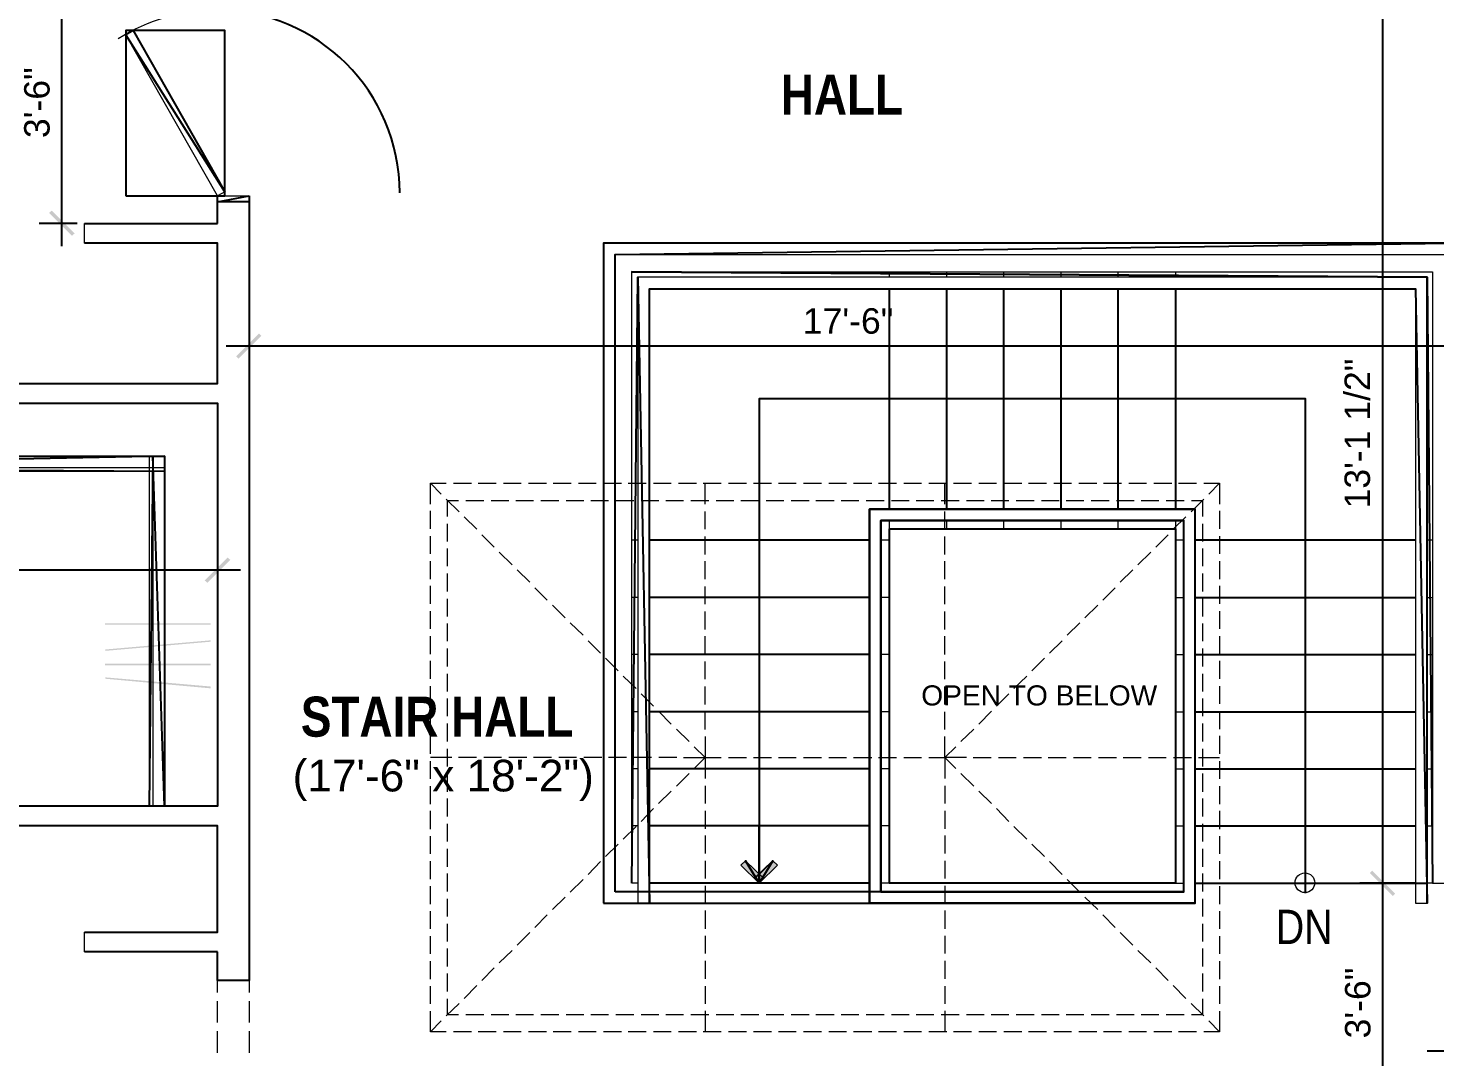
# Model space of a CAD drawing. Header units: millimetres. Extents: x 58 to 2247, y 57 to 1671.
# Drawn here: x 777.4 to 1023.4, y 810.1 to 990.1 of the extents above; entities that cross this region are included whole.
import ezdxf

# ---------------------------------------------------------------- set-up
doc = ezdxf.new("R2010")
doc.units = ezdxf.units.MM
doc.header["$LTSCALE"] = 0.5
for name, color, linetype in [('interior door main', 3, 'CONTINUOUS'), ('main floor exterior line', 2, 'CONTINUOUS'), ('main floor interior line', 6, 'CONTINUOUS'), ('PDF_Geometry', 7, 'Continuous'), ('PDF_Solid Fills', 7, 'Continuous'), ('PDF_Text', 7, 'Continuous'), ('side window main', 5, 'CONTINUOUS')]:
    doc.layers.add(name, color=color, linetype=linetype)
doc.styles.add('PDF Arial Narrow', font='ARIALN.TTF')
doc.styles.add('PDF Arial Narrow Bold', font='ARIALNB.TTF')
doc.styles.add('PDF ArialMT', font='arial.ttf')

msp = doc.modelspace()

# ---------------------------------------------------------------- linework, layer by layer
at = {"layer": 'interior door main'}
msp.add_arc((810.44, 961.33), 31.96, 0, 90, dxfattribs=at)
at = {"layer": 'main floor exterior line'}
for points in [[(783.34, 951.97), (783.34, 1001.97)], [(795.82, 989.73), (811.82, 961.49), (794.54, 988.93)], [(816.06, 960.77), (816.06, 823.49)], [(787.26, 955.97), (810.54, 955.97)], [(727.26, 952.53), (704.06, 952.53), (704.06, 927.97), (810.54, 927.97), (810.54, 952.53), (787.26, 952.53)], [(812.06, 934.53), (1030.06, 934.53)], [(704.06, 889.49), (704.06, 924.53), (810.54, 924.53), (810.54, 853.97), (704.06, 853.97)], [(704.06, 915.25), (801.26, 915.25), (704.06, 913.25), (801.26, 912.61)], [(801.26, 915.25), (801.26, 853.97), (799.26, 915.25), (798.62, 853.97)], [(700.06, 895.33), (814.54, 895.33)], [(787.26, 831.97), (810.54, 831.97), (810.54, 850.53), (704.06, 850.53), (704.06, 831.97), (727.26, 831.97)], [(810.54, 828.53), (787.26, 828.53)]]:
    msp.add_lwpolyline(points, dxfattribs=at)
at = {"layer": 'main floor interior line'}
for points in [[(1014.3, 836.53), (1014.3, 1001.97)], [(816.06, 959.73), (810.54, 959.73), (816.06, 960.77)], [(810.54, 955.97), (810.54, 960.77)], [(785.98, 955.97), (779.34, 955.97)], [(880.06, 839.01), (880.06, 950.53), (1026.06, 952.53), (878.06, 952.53), (878.06, 837.01)], [(883.02, 840.53), (884.06, 946.53), (886.06, 837.01), (886.06, 944.53), (1020.06, 944.53), (1022.06, 837.01), (1022.06, 946.53), (883.02, 947.49), (1022.06, 946.53), (1023.02, 840.53)], [(928.06, 905.97), (928.06, 944.53)], [(938.06, 905.97), (938.06, 944.53)], [(948.06, 905.97), (948.06, 944.53)], [(958.06, 905.97), (958.06, 944.53)], [(968.06, 905.97), (968.06, 944.53)], [(978.06, 944.53), (978.06, 905.97)], [(1000.78, 838.77), (1000.78, 925.25), (905.26, 925.25), (905.26, 840.53), (905.26, 850.45)], [(981.5, 837.01), (924.54, 837.01), (924.54, 905.97), (981.5, 905.97)], [(979.5, 839.01), (926.54, 839.01), (926.54, 903.97), (979.5, 903.97)], [(924.54, 900.53), (886.06, 900.53)], [(978.06, 902.53), (978.06, 840.53), (928.06, 840.53), (928.06, 902.53), (978.06, 902.53)], [(1020.06, 900.53), (981.5, 900.53)], [(924.54, 890.53), (886.06, 890.53)], [(981.5, 890.53), (1020.06, 890.53)], [(924.54, 880.53), (886.06, 880.53)], [(981.5, 880.53), (1020.06, 880.53)], [(924.54, 870.53), (886.06, 870.53)], [(981.5, 870.53), (1020.06, 870.53)], [(924.54, 860.53), (886.06, 860.53)], [(981.5, 860.53), (1020.06, 860.53)], [(924.54, 850.53), (886.06, 850.53)], [(981.5, 850.53), (1020.06, 850.53)], [(904.46, 841.33), (907.66, 844.45), (905.26, 840.53), (902.86, 844.45), (905.26, 840.53)], [(1014.3, 794.53), (1014.3, 844.53)], [(926.54, 839.01), (880.06, 839.01)], [(924.54, 840.53), (886.06, 840.53)], [(981.5, 840.53), (1020.06, 840.53), (1010.3, 840.53), (1022.06, 840.53)], [(878.06, 837.01), (924.54, 837.01)], [(816.06, 823.49), (810.54, 823.49), (810.54, 828.53)], [(1022.06, 811.17), (1107.5, 811.17)]]:
    msp.add_lwpolyline(points, dxfattribs=at)
at = {"layer": 'PDF_Geometry', "lineweight": 20}
for points in [[(555.5, 944.37), (545.02, 944.37), (545.02, 1212.53), (588.3, 1212.53), (588.3, 1201.97), (555.5, 1201.97), (555.5, 985.97), (567.5, 985.97), (567.5, 965.97), (704.06, 965.97), (704.06, 955.97), (727.26, 955.97), (727.26, 952.53), (704.06, 952.53), (704.06, 927.97), (810.54, 927.97), (810.54, 952.53), (787.26, 952.53), (787.26, 955.97), (810.54, 955.97), (810.54, 960.77)], [(816.06, 960.77), (816.06, 823.49), (810.54, 823.49), (810.54, 828.53), (787.26, 828.53), (787.26, 831.97), (810.54, 831.97), (810.54, 850.53), (704.06, 850.53), (704.06, 831.97), (727.26, 831.97), (727.26, 828.53), (704.06, 828.53), (704.06, 823.73)], [(704.06, 889.49), (704.06, 924.53), (810.54, 924.53), (810.54, 853.97), (704.06, 853.97), (704.06, 859.49)]]:
    msp.add_lwpolyline(points, dxfattribs=at)
at = {"layer": 'PDF_Geometry', "lineweight": 5}
for points in [[(783.34, 951.97), (783.34, 1001.97)], [(1014.3, 836.53), (1014.3, 1001.97)], [(785.98, 955.97), (779.34, 955.97)], [(1026.06, 952.53), (878.06, 952.53), (878.06, 837.01), (924.54, 837.01)], [(926.54, 839.01), (880.06, 839.01), (880.06, 950.53), (1026.06, 950.53)], [(884.06, 840.53), (883.02, 840.53), (883.02, 947.49), (1023.02, 947.49), (1023.02, 840.53), (1022.06, 840.53), (1010.3, 840.53), (1022.06, 840.53)], [(928.06, 946.53), (928.06, 947.49)], [(938.06, 946.53), (938.06, 947.49)], [(948.06, 946.53), (948.06, 947.49)], [(958.06, 946.53), (958.06, 947.49)], [(968.06, 946.53), (968.06, 947.49)], [(978.06, 947.49), (978.06, 946.53)], [(928.06, 905.97), (928.06, 944.53)], [(938.06, 905.97), (938.06, 944.53)], [(948.06, 905.97), (948.06, 944.53)], [(958.06, 905.97), (958.06, 944.53)], [(968.06, 905.97), (968.06, 944.53)], [(978.06, 944.53), (978.06, 905.97)], [(812.06, 934.53), (1030.06, 934.53)], [(816.06, 934.53), (816.06, 930.53)], [(704.06, 915.25), (801.26, 915.25), (801.26, 853.97)], [(798.62, 915.25), (798.62, 853.97)], [(799.26, 915.25), (799.26, 853.97)], [(704.06, 913.25), (801.26, 913.25)], [(704.06, 912.61), (801.26, 912.61)], [(847.82, 906.85), (847.82, 910.53), (850.54, 910.53)], [(847.82, 910.53), (849.66, 908.61)], [(851.82, 910.53), (854.94, 910.53)], [(856.14, 910.53), (859.26, 910.53)], [(860.54, 910.53), (863.66, 910.53)], [(864.94, 910.53), (868.06, 910.53)], [(869.26, 910.53), (872.38, 910.53)], [(873.66, 910.53), (876.78, 910.53)], [(878.06, 910.53), (881.18, 910.53)], [(882.38, 910.53), (885.5, 910.53)], [(886.78, 910.53), (889.9, 910.53)], [(891.18, 910.53), (894.3, 910.53)], [(895.5, 910.53), (898.62, 910.53)], [(895.82, 906.85), (895.82, 910.53)], [(899.9, 910.53), (903.02, 910.53)], [(904.3, 910.53), (907.42, 910.53)], [(908.62, 910.53), (911.74, 910.53)], [(913.02, 910.53), (916.14, 910.53)], [(917.42, 910.53), (920.54, 910.53)], [(921.74, 910.53), (924.94, 910.53)], [(926.14, 910.53), (929.26, 910.53)], [(930.54, 910.53), (933.66, 910.53)], [(934.94, 910.53), (938.06, 910.53)], [(937.74, 906.85), (937.74, 910.53)], [(939.26, 910.53), (942.38, 910.53)], [(943.66, 910.53), (946.78, 910.53)], [(948.06, 910.53), (951.18, 910.53)], [(952.38, 910.53), (955.5, 910.53)], [(956.78, 910.53), (959.9, 910.53)], [(961.18, 910.53), (964.3, 910.53)], [(965.5, 910.53), (968.62, 910.53)], [(969.9, 910.53), (973.02, 910.53)], [(974.3, 910.53), (977.42, 910.53)], [(978.62, 910.53), (981.74, 910.53)], [(983.02, 910.53), (985.74, 910.53), (985.74, 906.85)], [(985.74, 910.53), (983.9, 908.61)], [(850.54, 907.73), (852.78, 905.49)], [(983.02, 907.73), (980.78, 905.49)], [(847.82, 902.53), (847.82, 905.65)], [(850.78, 904.69), (850.78, 907.49), (852.7, 907.49)], [(853.98, 907.49), (857.1, 907.49)], [(858.38, 907.49), (861.5, 907.49)], [(862.7, 907.49), (865.82, 907.49)], [(867.1, 907.49), (870.22, 907.49)], [(871.5, 907.49), (874.62, 907.49)], [(875.82, 907.49), (878.94, 907.49)], [(880.22, 907.49), (883.34, 907.49)], [(884.62, 907.49), (887.74, 907.49)], [(888.94, 907.49), (892.06, 907.49)], [(893.34, 907.49), (896.46, 907.49)], [(895.82, 902.45), (895.82, 905.57)], [(897.74, 907.49), (900.86, 907.49)], [(902.06, 907.49), (905.18, 907.49)], [(906.46, 907.49), (909.58, 907.49)], [(910.86, 907.49), (913.98, 907.49)], [(915.18, 907.49), (918.38, 907.49)], [(919.58, 907.49), (922.7, 907.49)], [(923.98, 907.49), (927.1, 907.49)], [(928.38, 907.49), (931.5, 907.49)], [(932.7, 907.49), (935.82, 907.49)], [(937.1, 907.49), (940.22, 907.49)], [(937.74, 902.45), (937.74, 905.57)], [(941.5, 907.49), (944.62, 907.49)], [(945.82, 907.49), (948.94, 907.49)], [(950.22, 907.49), (953.34, 907.49)], [(954.62, 907.49), (957.74, 907.49)], [(958.94, 907.49), (962.06, 907.49)], [(963.34, 907.49), (966.46, 907.49)], [(967.74, 907.49), (970.86, 907.49)], [(972.06, 907.49), (975.18, 907.49)], [(976.46, 907.49), (979.58, 907.49)], [(980.86, 907.49), (982.78, 907.49), (982.78, 904.69)], [(985.74, 905.65), (985.74, 902.53)], [(850.78, 900.29), (850.78, 903.41)], [(853.66, 904.61), (855.9, 902.45)], [(978.06, 903.97), (978.06, 902.53), (978.06, 840.53), (928.06, 840.53), (928.06, 902.53), (978.06, 902.53)], [(928.06, 902.53), (928.06, 903.97)], [(938.06, 902.53), (938.06, 903.97)], [(948.06, 902.53), (948.06, 903.97)], [(958.06, 902.53), (958.06, 903.97)], [(968.06, 902.53), (968.06, 903.97)], [(979.9, 904.61), (977.66, 902.45)], [(982.78, 903.41), (982.78, 900.29)], [(847.82, 898.13), (847.82, 901.25)], [(856.78, 901.49), (858.94, 899.33)], [(884.06, 900.53), (883.02, 900.53)], [(924.54, 900.53), (886.06, 900.53)], [(895.82, 898.05), (895.82, 901.17)], [(928.06, 901.97), (928.06, 900.53), (926.54, 900.53)], [(937.74, 898.05), (937.74, 901.17)], [(976.78, 901.49), (974.62, 899.33)], [(979.5, 900.53), (978.06, 900.53)], [(1020.06, 900.53), (981.5, 900.53)], [(985.74, 901.25), (985.74, 898.13)], [(1023.02, 900.53), (1022.06, 900.53)], [(850.78, 895.97), (850.78, 899.09)], [(859.82, 898.45), (862.06, 896.21)], [(973.74, 898.45), (971.5, 896.21)], [(982.78, 899.09), (982.78, 895.97)], [(847.82, 893.73), (847.82, 896.85)], [(895.82, 893.73), (895.82, 896.85)], [(937.74, 893.73), (937.74, 896.85)], [(985.74, 896.85), (985.74, 893.73)], [(700.06, 895.33), (814.54, 895.33)], [(810.54, 895.33), (810.54, 891.33)], [(850.78, 891.57), (850.78, 894.69)], [(862.94, 895.33), (865.18, 893.17)], [(970.62, 895.33), (968.38, 893.17)], [(982.78, 894.69), (982.78, 891.57)], [(847.82, 889.41), (847.82, 892.53)], [(866.06, 892.21), (868.22, 890.05)], [(884.06, 890.53), (883.02, 890.53)], [(924.54, 890.53), (886.06, 890.53)], [(895.82, 889.33), (895.82, 892.45)], [(928.06, 890.53), (926.54, 890.53)], [(937.74, 889.33), (937.74, 892.45)], [(967.5, 892.21), (965.34, 890.05)], [(978.06, 890.53), (979.5, 890.53)], [(981.5, 890.53), (1020.06, 890.53)], [(985.74, 892.53), (985.74, 889.41)], [(1022.06, 890.53), (1023.02, 890.53)], [(847.82, 885.01), (847.82, 888.13)], [(850.78, 887.17), (850.78, 890.29)], [(869.1, 889.17), (871.34, 886.93)], [(895.82, 884.93), (895.82, 888.05)], [(937.74, 884.93), (937.74, 888.05)], [(964.46, 889.17), (962.22, 886.93)], [(982.78, 890.29), (982.78, 887.17)], [(985.74, 888.13), (985.74, 885.01)], [(850.78, 882.85), (850.78, 885.97)], [(872.22, 886.05), (874.46, 883.89)], [(961.34, 886.05), (959.1, 883.89)], [(982.78, 885.97), (982.78, 882.85)], [(847.82, 880.61), (847.82, 883.73)], [(895.82, 880.53), (895.82, 883.73)], [(937.74, 880.53), (937.74, 883.73)], [(985.74, 883.73), (985.74, 880.61)], [(850.78, 878.45), (850.78, 881.57)], [(875.34, 882.93), (877.5, 880.77)], [(958.22, 882.93), (956.06, 880.77)], [(982.78, 881.57), (982.78, 878.45)], [(847.82, 876.29), (847.82, 879.41)], [(878.38, 879.89), (880.62, 877.65)], [(884.06, 880.53), (883.02, 880.53)], [(924.54, 880.53), (886.06, 880.53)], [(895.82, 876.21), (895.82, 879.33)], [(928.06, 880.53), (926.54, 880.53)], [(937.74, 876.21), (937.74, 879.33)], [(955.18, 879.89), (952.94, 877.65)], [(978.06, 880.53), (979.5, 880.53)], [(981.5, 880.53), (1020.06, 880.53)], [(985.74, 879.41), (985.74, 876.29)], [(1022.06, 880.53), (1023.02, 880.53)], [(850.78, 874.05), (850.78, 877.17)], [(881.5, 876.77), (883.74, 874.61)], [(952.06, 876.77), (949.82, 874.61)], [(982.78, 877.17), (982.78, 874.05)], [(847.82, 871.89), (847.82, 875.01)], [(884.62, 873.65), (886.78, 871.49)], [(895.82, 871.81), (895.82, 874.93)], [(937.74, 871.81), (937.74, 874.93)], [(948.94, 873.65), (946.78, 871.49)], [(985.74, 875.01), (985.74, 871.89)], [(850.78, 869.73), (850.78, 872.85)], [(982.78, 872.85), (982.78, 869.73)], [(847.82, 867.49), (847.82, 870.61)], [(850.78, 865.33), (850.78, 868.45)], [(884.06, 870.53), (883.02, 870.53)], [(924.54, 870.53), (886.06, 870.53)], [(887.66, 870.61), (889.9, 868.37)], [(895.82, 867.41), (895.82, 870.53)], [(928.06, 870.53), (926.54, 870.53)], [(937.74, 867.41), (937.74, 870.53)], [(945.9, 870.61), (943.66, 868.37)], [(978.06, 870.53), (979.5, 870.53)], [(981.5, 870.53), (1020.06, 870.53)], [(982.78, 868.45), (982.78, 865.33)], [(985.74, 870.61), (985.74, 867.49)], [(1022.06, 870.53), (1023.02, 870.53)], [(847.82, 863.17), (847.82, 866.29)], [(890.78, 867.49), (893.02, 865.33)], [(895.82, 866.21), (895.82, 862.53), (898.62, 862.53)], [(934.94, 862.53), (937.74, 862.53), (937.74, 866.21)], [(942.78, 867.49), (940.54, 865.33)], [(985.74, 866.29), (985.74, 863.17)], [(850.78, 860.93), (850.78, 864.05)], [(893.9, 864.37), (895.82, 862.53), (893.9, 860.61)], [(939.66, 864.37), (937.74, 862.53), (939.66, 860.61)], [(982.78, 864.05), (982.78, 860.93)], [(851.5, 862.53), (847.82, 862.53)], [(847.82, 858.77), (847.82, 861.89)], [(855.82, 862.53), (852.7, 862.53)], [(860.22, 862.53), (857.1, 862.53)], [(864.62, 862.53), (861.5, 862.53)], [(868.94, 862.53), (865.82, 862.53)], [(873.34, 862.53), (870.22, 862.53)], [(877.74, 862.53), (874.62, 862.53)], [(882.06, 862.53), (878.94, 862.53)], [(886.46, 862.53), (883.34, 862.53)], [(890.86, 862.53), (887.74, 862.53)], [(892.06, 862.53), (895.82, 862.53), (895.82, 858.85)], [(899.9, 862.53), (903.02, 862.53)], [(904.3, 862.53), (907.42, 862.53)], [(908.62, 862.53), (911.74, 862.53)], [(913.02, 862.53), (916.14, 862.53)], [(917.42, 862.53), (920.54, 862.53)], [(921.74, 862.53), (924.94, 862.53)], [(926.14, 862.53), (929.26, 862.53)], [(930.54, 862.53), (933.66, 862.53)], [(941.5, 862.53), (937.74, 862.53), (937.74, 858.85)], [(942.7, 862.53), (945.82, 862.53)], [(947.1, 862.53), (950.22, 862.53)], [(951.5, 862.53), (954.62, 862.53)], [(955.82, 862.53), (958.94, 862.53)], [(960.22, 862.53), (963.34, 862.53)], [(964.62, 862.53), (967.74, 862.53)], [(968.94, 862.53), (972.06, 862.53)], [(973.34, 862.53), (976.46, 862.53)], [(977.74, 862.53), (980.86, 862.53)], [(982.06, 862.53), (985.74, 862.53)], [(985.74, 861.89), (985.74, 858.77)], [(850.78, 856.53), (850.78, 859.73)], [(884.06, 860.53), (883.02, 860.53)], [(924.54, 860.53), (886.06, 860.53)], [(890.78, 857.49), (893.02, 859.73)], [(928.06, 860.53), (926.54, 860.53)], [(942.78, 857.49), (940.54, 859.73)], [(978.06, 860.53), (979.5, 860.53)], [(981.5, 860.53), (1020.06, 860.53)], [(982.78, 859.73), (982.78, 856.53)], [(1022.06, 860.53), (1023.02, 860.53)], [(847.82, 854.37), (847.82, 857.49)], [(887.66, 854.45), (889.9, 856.61)], [(895.82, 857.57), (895.82, 854.45)], [(937.74, 857.57), (937.74, 854.45)], [(945.9, 854.45), (943.66, 856.61)], [(985.74, 857.49), (985.74, 854.37)], [(850.78, 852.21), (850.78, 855.33)], [(982.78, 855.33), (982.78, 852.21)], [(847.82, 849.97), (847.82, 853.17)], [(884.62, 851.33), (886.78, 853.57)], [(895.82, 853.17), (895.82, 850.05)], [(937.74, 853.17), (937.74, 850.05)], [(948.94, 851.33), (946.78, 853.57)], [(985.74, 853.17), (985.74, 849.97)], [(847.82, 845.65), (847.82, 848.77)], [(850.78, 847.81), (850.78, 850.93)], [(881.5, 848.21), (883.74, 850.45)], [(884.06, 850.53), (883.02, 850.53)], [(924.54, 850.53), (886.06, 850.53)], [(895.82, 848.85), (895.82, 845.73)], [(928.06, 850.53), (926.54, 850.53)], [(937.74, 848.85), (937.74, 845.73)], [(952.06, 848.21), (949.82, 850.45)], [(978.06, 850.53), (979.5, 850.53)], [(981.5, 850.53), (1020.06, 850.53)], [(982.78, 850.93), (982.78, 847.81)], [(985.74, 848.77), (985.74, 845.65)], [(1022.06, 850.53), (1023.02, 850.53)], [(850.78, 843.41), (850.78, 846.53)], [(878.38, 845.17), (880.62, 847.33)], [(955.18, 845.17), (952.94, 847.33)], [(982.78, 846.53), (982.78, 843.41)], [(847.82, 841.25), (847.82, 844.37)], [(875.34, 842.05), (877.5, 844.29)], [(895.82, 844.45), (895.82, 841.33)], [(937.74, 844.45), (937.74, 841.33)], [(958.22, 842.05), (956.06, 844.29)], [(985.74, 844.37), (985.74, 841.25)], [(1014.3, 794.53), (1014.3, 844.53)], [(850.78, 839.09), (850.78, 842.21)], [(982.78, 842.21), (982.78, 839.09)], [(847.82, 836.85), (847.82, 839.97)], [(872.22, 838.93), (874.46, 841.17)], [(924.54, 840.53), (886.06, 840.53)], [(895.82, 840.05), (895.82, 836.93)], [(928.06, 840.53), (926.54, 840.53)], [(937.74, 840.05), (937.74, 836.93)], [(961.34, 838.93), (959.1, 841.17)], [(978.06, 840.53), (979.5, 840.53)], [(981.5, 840.53), (1020.06, 840.53)], [(985.74, 839.97), (985.74, 836.85)], [(1023.02, 840.53), (1026.06, 840.53)], [(850.78, 834.69), (850.78, 837.81)], [(869.1, 835.89), (871.34, 838.05)], [(964.46, 835.89), (962.22, 838.05)], [(982.78, 837.81), (982.78, 834.69)], [(847.82, 832.53), (847.82, 835.65)], [(866.06, 832.77), (868.22, 835.01)], [(895.82, 835.73), (895.82, 832.53)], [(937.74, 835.73), (937.74, 832.53)], [(967.5, 832.77), (965.34, 835.01)], [(985.74, 835.65), (985.74, 832.53)], [(850.78, 830.29), (850.78, 833.41)], [(862.94, 829.65), (865.18, 831.89)], [(970.62, 829.65), (968.38, 831.89)], [(982.78, 833.41), (982.78, 830.29)], [(847.82, 828.13), (847.82, 831.25)], [(850.78, 825.97), (850.78, 829.09)], [(895.82, 831.33), (895.82, 828.21)], [(937.74, 831.33), (937.74, 828.21)], [(982.78, 829.09), (982.78, 825.97)], [(985.74, 831.25), (985.74, 828.13)], [(847.82, 823.73), (847.82, 826.85)], [(859.82, 826.61), (862.06, 828.77)], [(895.82, 826.93), (895.82, 823.81)], [(937.74, 826.93), (937.74, 823.81)], [(973.74, 826.61), (971.5, 828.77)], [(985.74, 826.85), (985.74, 823.73)], [(850.78, 821.57), (850.78, 824.69)], [(856.78, 823.49), (858.94, 825.73)], [(976.78, 823.49), (974.62, 825.73)], [(982.78, 824.69), (982.78, 821.57)], [(810.54, 821.41), (810.54, 823.49), (812.54, 823.49)], [(814.06, 823.49), (816.06, 823.49), (816.06, 821.41)], [(847.82, 819.41), (847.82, 822.53)], [(853.66, 820.37), (855.9, 822.61)], [(895.82, 822.53), (895.82, 819.41)], [(937.74, 822.53), (937.74, 819.41)], [(979.9, 820.37), (977.66, 822.61)], [(985.74, 822.53), (985.74, 819.41)], [(810.54, 816.13), (810.54, 819.89)], [(816.06, 819.89), (816.06, 816.13)], [(850.54, 817.33), (852.78, 819.49)], [(852.7, 817.49), (850.78, 817.49), (850.78, 820.29)], [(983.02, 817.33), (980.78, 819.49)], [(982.78, 820.29), (982.78, 817.49), (980.86, 817.49)], [(850.54, 814.53), (847.82, 814.53), (847.82, 818.13)], [(857.1, 817.49), (853.98, 817.49)], [(861.5, 817.49), (858.38, 817.49)], [(865.82, 817.49), (862.7, 817.49)], [(870.22, 817.49), (867.1, 817.49)], [(874.62, 817.49), (871.5, 817.49)], [(878.94, 817.49), (875.82, 817.49)], [(883.34, 817.49), (880.22, 817.49)], [(887.74, 817.49), (884.62, 817.49)], [(892.06, 817.49), (888.94, 817.49)], [(896.46, 817.49), (893.34, 817.49)], [(895.82, 818.21), (895.82, 814.53)], [(900.86, 817.49), (897.74, 817.49)], [(905.18, 817.49), (902.06, 817.49)], [(909.58, 817.49), (906.46, 817.49)], [(913.98, 817.49), (910.86, 817.49)], [(918.38, 817.49), (915.18, 817.49)], [(922.7, 817.49), (919.58, 817.49)], [(927.1, 817.49), (923.98, 817.49)], [(931.5, 817.49), (928.38, 817.49)], [(935.82, 817.49), (932.7, 817.49)], [(940.22, 817.49), (937.1, 817.49)], [(937.74, 818.21), (937.74, 814.53)], [(944.62, 817.49), (941.5, 817.49)], [(948.94, 817.49), (945.82, 817.49)], [(953.34, 817.49), (950.22, 817.49)], [(957.74, 817.49), (954.62, 817.49)], [(962.06, 817.49), (958.94, 817.49)], [(966.46, 817.49), (963.34, 817.49)], [(970.86, 817.49), (967.74, 817.49)], [(975.18, 817.49), (972.06, 817.49)], [(979.58, 817.49), (976.46, 817.49)], [(985.74, 818.13), (985.74, 814.53), (983.02, 814.53)], [(810.54, 810.85), (810.54, 814.61)], [(816.06, 814.61), (816.06, 810.85)], [(847.82, 814.53), (849.66, 816.45)], [(854.94, 814.53), (851.82, 814.53)], [(859.26, 814.53), (856.14, 814.53)], [(863.66, 814.53), (860.54, 814.53)], [(868.06, 814.53), (864.94, 814.53)], [(872.38, 814.53), (869.26, 814.53)], [(876.78, 814.53), (873.66, 814.53)], [(881.18, 814.53), (878.06, 814.53)], [(885.5, 814.53), (882.38, 814.53)], [(889.9, 814.53), (886.78, 814.53)], [(894.3, 814.53), (891.18, 814.53)], [(898.62, 814.53), (895.5, 814.53)], [(903.02, 814.53), (899.9, 814.53)], [(907.42, 814.53), (904.3, 814.53)], [(911.74, 814.53), (908.62, 814.53)], [(916.14, 814.53), (913.02, 814.53)], [(920.54, 814.53), (917.42, 814.53)], [(924.94, 814.53), (921.74, 814.53)], [(929.26, 814.53), (926.14, 814.53)], [(933.66, 814.53), (930.54, 814.53)], [(938.06, 814.53), (934.94, 814.53)], [(942.38, 814.53), (939.26, 814.53)], [(946.78, 814.53), (943.66, 814.53)], [(951.18, 814.53), (948.06, 814.53)], [(955.5, 814.53), (952.38, 814.53)], [(959.9, 814.53), (956.78, 814.53)], [(964.3, 814.53), (961.18, 814.53)], [(968.62, 814.53), (965.5, 814.53)], [(973.02, 814.53), (969.9, 814.53)], [(977.42, 814.53), (974.3, 814.53)], [(981.74, 814.53), (978.62, 814.53)], [(985.74, 814.53), (983.9, 816.45)], [(1022.06, 811.17), (1107.5, 811.17)]]:
    msp.add_lwpolyline(points, dxfattribs=at)
at = {"layer": 'PDF_Geometry', "lineweight": 9}
msp.add_lwpolyline([(810.54, 960.77), (794.54, 988.93), (795.82, 989.73), (811.82, 961.49)], close=True, dxfattribs=at)
for points in [[(816.06, 959.73), (810.54, 959.73), (810.54, 960.77), (816.06, 960.77)], [(906.06, 841.33), (902.86, 844.45), (902.06, 843.65), (905.26, 840.53), (905.26, 850.45)], [(904.46, 841.33), (907.66, 844.45), (908.46, 843.65), (905.26, 840.53)]]:
    msp.add_lwpolyline(points, dxfattribs=at)
at = {"layer": 'PDF_Geometry', "lineweight": 5}
for points in [[(1022.06, 837.01), (1022.06, 946.53), (884.06, 946.53), (884.06, 837.01), (886.06, 837.01), (886.06, 944.53), (1020.06, 944.53), (1020.06, 837.01)], [(981.5, 837.01), (924.54, 837.01), (924.54, 905.97), (981.5, 905.97)], [(979.5, 839.01), (926.54, 839.01), (926.54, 903.97), (979.5, 903.97)]]:
    msp.add_lwpolyline(points, close=True, dxfattribs=at)
at = {"layer": 'PDF_Geometry', "color": 9, "lineweight": 5, "true_color": 0xc2c2c2}
msp.add_lwpolyline([(1000.78, 838.77), (1000.78, 925.25), (905.26, 925.25), (905.26, 840.53)], dxfattribs=at)
at = {"layer": 'PDF_Geometry', "lineweight": 5}
msp.add_circle((1000.69, 840.6), 1.72, dxfattribs=at)
msp.add_arc((810.44, 961.33), 31.96, 90, 122.6898, dxfattribs=at)
at = {"layer": 'PDF_Solid Fills', "transparency": 33554559}
for points in [[(781.58, 958.21), (781.1, 957.81), (785.58, 954.21)], [(781.1, 957.81), (785.58, 954.21), (785.1, 953.81)], [(817.82, 936.69), (814.22, 932.29), (813.82, 932.69)], [(818.22, 936.29), (817.82, 936.69), (814.22, 932.29)], [(808.3, 893.49), (808.78, 893.09), (812.3, 897.49)], [(808.78, 893.09), (812.3, 897.49), (812.78, 897.09)], [(809.34, 885.73), (809.34, 885.97), (790.86, 885.73)], [(809.34, 885.97), (790.86, 885.73), (790.86, 885.97)], [(809.34, 882.77), (809.34, 883.01), (790.94, 881.17)], [(809.34, 883.01), (790.94, 881.17), (790.94, 881.41)], [(809.34, 878.61), (809.34, 878.93), (790.86, 878.61)], [(809.34, 878.93), (790.86, 878.61), (790.86, 878.93)], [(809.34, 874.93), (790.94, 876.29), (790.94, 876.53)], [(809.34, 874.61), (809.34, 874.93), (790.94, 876.29)], [(902.06, 843.65), (905.26, 840.53), (902.86, 844.45)], [(905.26, 840.53), (902.86, 844.45), (906.06, 841.33)], [(905.26, 842.13), (907.66, 844.45), (906.06, 841.33)], [(907.66, 844.45), (906.06, 841.33), (908.46, 843.65)], [(1016.46, 838.69), (1012.06, 842.29), (1012.46, 842.69)], [(1012.46, 842.69), (1012.06, 842.29), (1016.46, 838.69)], [(1016.06, 838.29), (1016.46, 838.69), (1012.06, 842.29)], [(1012.06, 842.29), (1016.46, 838.69), (1016.06, 838.29)]]:
    msp.add_solid(points, dxfattribs=at)
at = {"layer": 'side window main'}
for points in [[(794.54, 960.77), (811.82, 960.77), (811.82, 989.73), (794.54, 989.73), (794.54, 960.77)], [(924.54, 837.01), (981.5, 837.01), (981.5, 905.97), (924.54, 905.97), (924.54, 837.01)], [(926.54, 839.01), (979.5, 839.01), (979.5, 903.97), (926.54, 903.97), (926.54, 839.01)]]:
    msp.add_lwpolyline(points, dxfattribs=at)

# ---------------------------------------------------------------- texts
at = {"layer": 'PDF_Text', "char_height": 4.452, "attachment_point": 4, "rotation": 90, "style": 'PDF ArialMT'}
for s, insert in [('3\'-6"', (778.99, 970.89)), ('13\'-1 1/2"', (1009.88, 906.09)), ('3\'-6"', (1009.96, 813.36))]:
    msp.add_mtext(s, dxfattribs=dict(at, insert=insert))
at = {"layer": 'PDF_Text', "attachment_point": 4}
for s, insert, char_height, style in [('HALL', (909.05, 978.49), 7, 'PDF Arial Narrow Bold'), ('17\'-6"', (912.89, 938.86), 4.452, 'PDF ArialMT'), ('OPEN TO BELOW', (933.61, 873.35), 3.5205, 'PDF ArialMT'), ('STAIR HALL', (825.12, 869.61), 7, 'PDF Arial Narrow Bold'), ('(17\'-6" x 18\'-2")', (823.68, 858.51), 5.5322, 'PDF ArialMT'), ('DN', (995.61, 832.87), 6, 'PDF Arial Narrow')]:
    msp.add_mtext(s, dxfattribs=dict(at, insert=insert, char_height=char_height, style=style))

doc.saveas('drawing.dxf')
